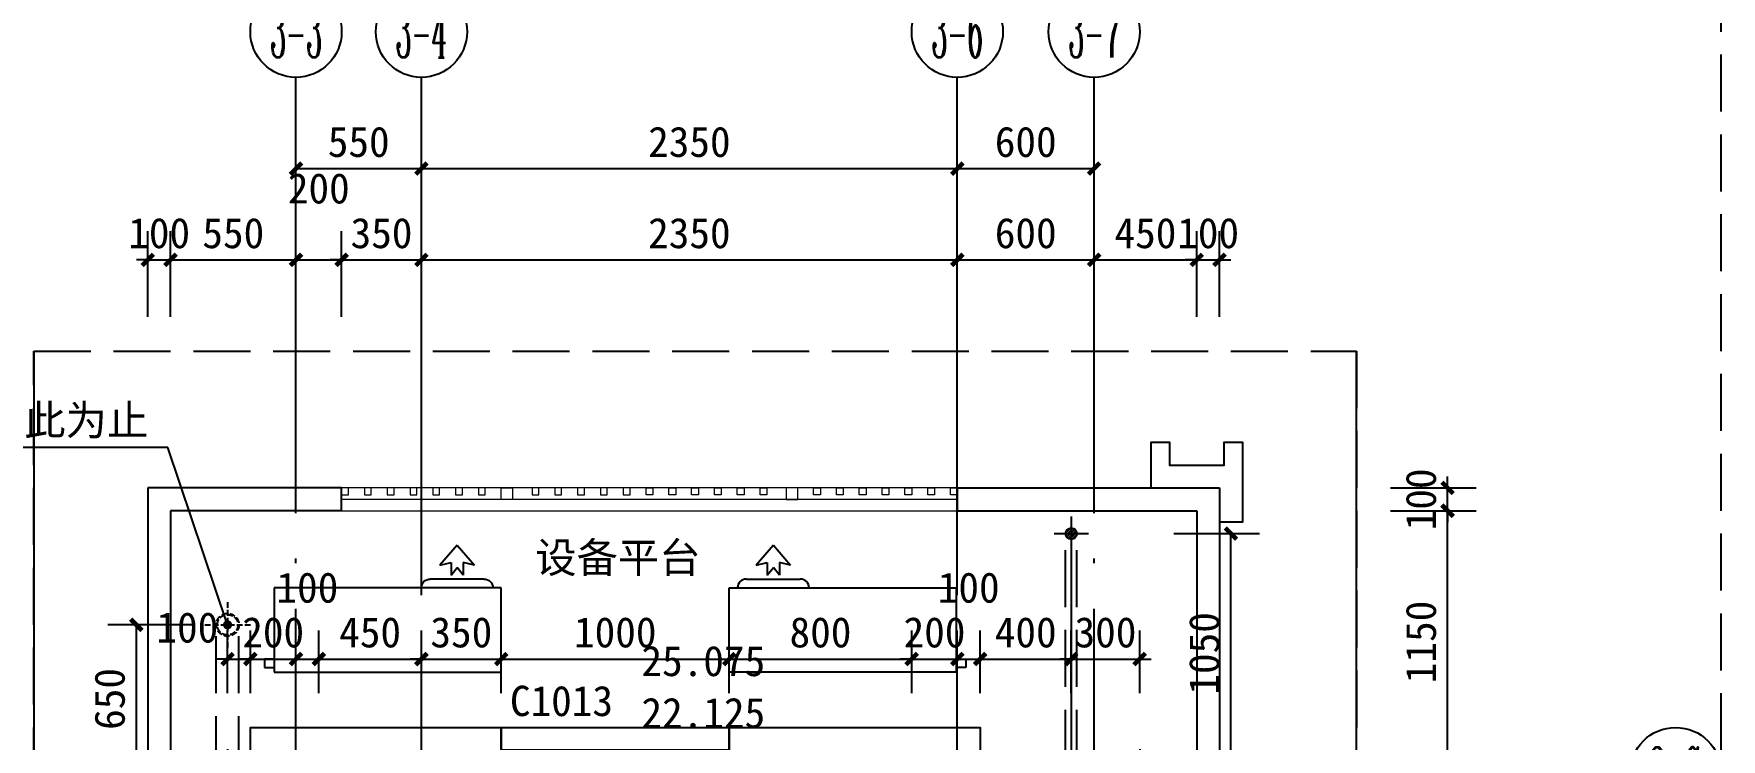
# Model space of a CAD drawing. Extents: x -10817 to 167545, y 26551 to 157048.
# Drawn here: x 78925 to 86325, y 54675 to 57767 of the extents above; entities that cross this region are included whole.
import ezdxf
from ezdxf.enums import TextEntityAlignment as Align
from ezdxf.xclip import XClip

# ---------------------------------------------------------------- set-up
doc = ezdxf.new("R2010")
doc.units = 0
doc.header["$LTSCALE"] = 1000
doc.header["$MEASUREMENT"] = 0
doc.header["$XCLIPFRAME"] = 0
for name, pattern in [('__DASH', [0.35, 0.25, -0.1]), ('DASH', [0.35, 0.25, -0.1]), ('DOTE', [2.42, 2, -0.2, 0.02, -0.2])]:
    doc.linetypes.add(name, pattern=pattern)
doc.layers.get('Defpoints').update_dxf_attribs({"color": 30, "linetype": 'DASH'})
doc.layers.add('125-核心筒-标准层$0$A-00-15-4#-PM-TF$0$00-装饰-剖', color=241, linetype='Continuous', lineweight=5)
doc.layers.add('125-核心筒-标准层$0$A-00-15-4#-PM-TF$0$00-装饰-看', color=46, linetype='Continuous', lineweight=5)
for name, color, linetype in [('125-核心筒-标准层$0$A-DOOR', 51, 'Continuous'), ('125-核心筒-标准层$0$A-WALL-BLOK', 131, 'Continuous'), ('125-核心筒-标准层$0$A-WALL-INSL', 241, 'Continuous'), ('125-核心筒-标准层$0$造甲村-建筑200户型底图$0$A-FURN', 8, 'Continuous'), ('3#-夹层$0$A-ANNO-TEXT', 7, 'Continuous'), ('3#楼J层线脚$0$A-00-HX-113-wall-01Y$0$HRAL', 31, 'Continuous'), ('A-ANNO-AXIS-CIRC', 3, 'Continuous'), ('A-ANNO-AXIS-TEXT', 7, 'Continuous'), ('A-ANNO-DIMS', 3, 'Continuous'), ('A-ANNO-DOTE', 10, 'DOTE'), ('A-ANNO-NOTE', 3, 'Continuous'), ('A-ANNO-SYMB', 3, 'Continuous'), ('A-ANNO-TEXT', 7, 'Continuous'), ('A-DRAN-SYMB', 243, 'Continuous'), ('A-WALL-INSL', 241, 'Continuous'), ('AXIS_TEXT', 7, 'Continuous')]:
    doc.layers.add(name, color=color, linetype=linetype)
doc.styles.add('3#-夹层$0$_TCH_DIM', font='')
doc.styles.add('_TCH_AXIS', font='COMPLEX', dxfattribs={"bigfont": 'GBCBIG'})
doc.styles.add('_TCH_DIM', font='')
doc.styles.add('_TCH_DIM_T3', font='')
doc.styles.add('COMPLEX', font='COMPLEX')
doc.styles.get("Standard").update_dxf_attribs({"font": ''})
doc.styles.get('3#-夹层$0$_TCH_DIM').set_extended_font_data('SimSun')
doc.styles.get('_TCH_DIM').set_extended_font_data('SimSun')
doc.styles.get('_TCH_DIM_T3').set_extended_font_data('SimSun')
doc.styles.get('Standard').set_extended_font_data('SimSun')
doc.dimstyles.new('_TCH_ARCH&&50', dxfattribs={"dimtxt": 132.911392, "dimasz": 50, "dimexe": 125, "dimexo": 150, "dimgap": 50, "dimtad": 1, "dimdec": 0, "dimzin": 0, "dimdsep": 46, "dimtxsty": '_TCH_DIM_T3', "dimblk": 'ARCHTICK', "dimcen": 0.09, "dimclrt": 7, "dimazin": 2, "dimtfac": 1, "dimtdec": 0, "dimtix": 1, "dimtmove": 2, "dimatfit": 3, "dimfxl": 50, "dimtolj": 1, "dimtzin": 0, "dimarcsym": 0})

# ---------------------------------------------------------------- blocks, each defined once
blk = doc.blocks.new('125-核心筒-标准层$0$DDDA$C0A4D4CDB')
at = {"color": 0}
for p, q in [((193.3, 556.5), (117.4, 469)), ((193.3, 556.5), (269.2, 469)), ((117.4, 469), (166.5, 480.6)), ((166.5, 480.6), (166.5, 426.2)), ((166.5, 426.2), (193.3, 459.5)), ((220.1, 426.2), (193.3, 459.5)), ((220.1, 480.6), (220.1, 426.2)), ((269.2, 469), (220.1, 480.6)), ((75.1, 408.7), (311.5, 408.7)), ((0, 0), (0, 370)), ((0, 370), (995, 370)), ((995, 370), (995, 0)), ((995, 0), (0, 0)), ((995, 57.2), (1037.4, 57.2)), ((1037.4, 20.2), (995, 20.2)), ((1037.4, 57.2), (1037.4, 20.2))]:
    blk.add_line(p, q, dxfattribs=at)
for centre, start_param, end_param in [((75.1, 370), 0.785398, 2.356194), ((311.5, 370), 5.497787, 7.068583)]:
    blk.add_ellipse(centre, major_axis=(27.3, 27.3), ratio=1, start_param=start_param, end_param=end_param, dxfattribs=at)
blk = doc.blocks.new('125-核心筒-标准层$0$$TCHSYS$WIN2D')
for p, q in [((-0.5, 0.5), (0.5, 0.5)), ((-0.5, 0.5), (-0.5, -0.5)), ((0.5, 0.5), (0.5, -0.5)), ((0.5, 0.1667), (-0.5, 0.1667)), ((0.5, -0.1667), (-0.5, -0.1667)), ((-0.5, -0.5), (0.5, -0.5))]:
    blk.add_line(p, q)
blk = doc.blocks.new('125-核心筒-标准层')
at = {"layer": '125-核心筒-标准层$0$A-00-15-4#-PM-TF$0$00-装饰-剖'}
for points in [[(-1520, 8820), (-1520, 8850), (-1550, 8850), (-1550, 8820)], [(-1420, 8820), (-1420, 8850), (-1450, 8850), (-1450, 8820)], [(-1320, 8820), (-1320, 8850), (-1350, 8850), (-1350, 8820)], [(-1220, 8820), (-1220, 8850), (-1250, 8850), (-1250, 8820)], [(-1120, 8820), (-1120, 8850), (-1150, 8850), (-1150, 8820)], [(-1020, 8820), (-1020, 8850), (-1050, 8850), (-1050, 8820)], [(-920, 8820), (-920, 8850), (-950, 8850), (-950, 8820)], [(-850, 8850), (-800, 8850), (-800, 8800), (-850, 8800)], [(-685, 8820), (-685, 8850), (-715, 8850), (-715, 8820)], [(-585, 8820), (-585, 8850), (-615, 8850), (-615, 8820)], [(-485, 8820), (-485, 8850), (-515, 8850), (-515, 8820)], [(-385, 8820), (-385, 8850), (-415, 8850), (-415, 8820)], [(-285, 8820), (-285, 8850), (-315, 8850), (-315, 8820)], [(-215, 8820), (-215, 8850), (-185, 8850), (-185, 8820)], [(-115, 8820), (-115, 8850), (-85, 8850), (-85, 8820)], [(-15, 8820), (-15, 8850), (15, 8850), (15, 8820)], [(85, 8820), (85, 8850), (115, 8850), (115, 8820)], [(185, 8820), (185, 8850), (215, 8850), (215, 8820)], [(285, 8820), (285, 8850), (315, 8850), (315, 8820)], [(450, 8850), (400, 8850), (400, 8800), (450, 8800)], [(520, 8820), (520, 8850), (550, 8850), (550, 8820)], [(620, 8820), (620, 8850), (650, 8850), (650, 8820)], [(720, 8820), (720, 8850), (750, 8850), (750, 8820)], [(820, 8820), (820, 8850), (850, 8850), (850, 8820)], [(920, 8820), (920, 8850), (950, 8850), (950, 8820)], [(1020, 8820), (1020, 8850), (1050, 8850), (1050, 8820)], [(1120, 8820), (1120, 8850), (1150, 8850), (1150, 8820)]]:
    blk.add_lwpolyline(points, close=True, dxfattribs=at)
at = {"layer": '125-核心筒-标准层$0$A-00-15-4#-PM-TF$0$00-装饰-看', "color": 251}
for points in [[(1149.9, 8850), (-1550.1, 8850)], [(-2300, 7300), (-2300, 8750), (2200, 8749.3), (2200, 7300)], [(1149.9, 8800), (-1550.1, 8800)]]:
    blk.add_lwpolyline(points, dxfattribs=at)
at = {"layer": '125-核心筒-标准层$0$A-WALL-BLOK'}
for p, q in [((-1550, 8850), (-2400, 8850)), ((-2400, 8850), (-2400, 7600)), ((-1550, 8750), (-1550, 8850)), ((1149.9, 8850), (2300, 8850)), ((1149.9, 8850), (1149.9, 8750)), ((2300, 8850), (2299.8, 7600)), ((-1550, 8750), (-2300, 8750)), ((-2300, 8750), (-2300, 7600)), ((1149.9, 8750), (2200, 8750)), ((2200, 8750), (2199.8, 7600))]:
    blk.add_line(p, q, dxfattribs=at)
at = {"layer": '125-核心筒-标准层$0$A-WALL-INSL'}
for p, q in [((-850, 7800), (-850, 7700)), ((150, 7800), (150, 7700))]:
    blk.add_line(p, q, dxfattribs=at)
for points in [[(-2400, 7300), (-1950, 7300), (-1950, 7800), (-850, 7800), (-850, 7700)], [(150, 7700), (150, 7800), (1250, 7800), (1250, 7300), (1850, 7300)]]:
    blk.add_lwpolyline(points, dxfattribs=at)
at = {"layer": '125-核心筒-标准层$0$A-DOOR', "xscale": 1000, "yscale": -300, "zscale": 300}
blk.add_blockref('125-核心筒-标准层$0$$TCHSYS$WIN2D', (-350, 7650), dxfattribs=at)
at = {"layer": '125-核心筒-标准层$0$造甲村-建筑200户型底图$0$A-FURN', "ltscale": 0.1, "extrusion": (0, 0, -1), "zscale": -1}
blk.add_blockref('125-核心筒-标准层$0$DDDA$C0A4D4CDB', (850, 8042), dxfattribs=at)
at = {"layer": '125-核心筒-标准层$0$造甲村-建筑200户型底图$0$A-FURN', "ltscale": 0.1, "extrusion": (0, 0, -1), "xscale": -1, "zscale": -1}
blk.add_blockref('125-核心筒-标准层$0$DDDA$C0A4D4CDB', (-150, 8042), dxfattribs=at)
blk = doc.blocks.new('3#楼J层线脚')
at = {"layer": '3#楼J层线脚$0$A-00-HX-113-wall-01Y$0$HRAL'}
blk.add_lwpolyline([(2000, 8849.2), (2000, 9050), (2080, 9050), (2080, 8950), (2320, 8950), (2320, 9050), (2400, 9050), (2400, 8700), (2300, 8700)], dxfattribs=at)
blk = doc.blocks.new('VGTRBGF')
at = {"layer": 'A-DRAN-SYMB', "linetype": 'DASH', "ltscale": 0.1}
for p, q in [((0, 100), (0, -100)), ((-100, 0), (100, 0))]:
    blk.add_line(p, q, dxfattribs=at)
for radius in [50, 45]:
    blk.add_circle((0, 0), radius, dxfattribs=at)
blk = doc.blocks.new('HYTHBGYT')
at = {"layer": 'A-WALL-INSL', "color": 2, "linetype": '__DASH'}
for points in [[(-50, 0), (-50, 650)], [(50, 0), (50, 650)]]:
    blk.add_lwpolyline(points, dxfattribs=at)
blk.add_blockref('VGTRBGF', (0, 650))
blk = doc.blocks.new('雨水管')
at = {"layer": 'A-DRAN-SYMB'}
for p, q in [((100, 105), (100, -105)), ((-5, 0), (205, 0))]:
    blk.add_line(p, q, dxfattribs=at)
for radius in [50, 45]:
    blk.add_circle((100, 0), radius, dxfattribs=at)
blk = doc.blocks.new('A$C105E6BD3')
at = {"layer": 'A-DRAN-SYMB'}
h = blk.add_hatch(dxfattribs=at)
h.set_pattern_fill('ANSI31', color=5, scale=5, angle=360, style=0)
h.set_pattern_definition([(45, (3432.766, -27402.858), (-5.61266, 5.61266), [])])
edge = h.paths.add_edge_path()
edge.add_arc((0, 1050), 25, 0, 360)
at = {"layer": 'A-DRAN-SYMB', "color": 5}
for p, q in [((0, 1125), (0, 37.5)), ((-75, 1050), (75, 1050)), ((0, 75), (0, -75)), ((-75, 0), (75, 0))]:
    blk.add_line(p, q, dxfattribs=at)
at = {"layer": 'A-DRAN-SYMB', "color": 5, "linetype": 'DASH'}
for p, q in [((-25, 28), (-25, 1050)), ((25, 28), (25, 1050))]:
    blk.add_line(p, q, dxfattribs=at)
at = {"layer": 'A-DRAN-SYMB', "color": 5}
for centre, radius in [((0, 1050), 25), ((0, 0), 37.5)]:
    blk.add_circle(centre, radius, dxfattribs=at)
blk = doc.blocks.new('A$C03167BA1')
for name, p in [('A$C105E6BD3', (1649.8, 7599.9)), ('HYTHBGYT', (-2050, 7600)), ('雨水管', (-2150, 7600)), ('雨水管', (1849.8, 7599.9))]:
    blk.add_blockref(name, p)
blk = doc.blocks.new('_ArchTick')
at = {"color": 0, "linetype": 'ByBlock', "const_width": 0.4}
blk.add_lwpolyline([(-0.5, -0.5), (0.5, 0.5)], dxfattribs=at)
blk = doc.blocks.new('*D508')
at = {"layer": 'A-ANNO-DIMS', "color": 0, "lineweight": -2, "transparency": 16777216}
for p, q in [((79625, 55176.3), (79250, 55176.3)), ((79375, 54526.3), (79375, 55176.3)), ((79625, 54526.3), (79250, 54526.3))]:
    blk.add_line(p, q, dxfattribs=at)
at = {"layer": 'Defpoints', "color": 0, "transparency": 16777216}
for p in [(79375, 55176.3), (79775, 55176.3), (79775, 54526.3)]:
    blk.add_point(p, dxfattribs=at)
at = {"layer": 'A-ANNO-DIMS', "color": 0, "lineweight": -2, "transparency": 16777216, "xscale": 50, "yscale": 50, "zscale": 50}
for p, rotation in [((79375, 55176.3), 90), ((79375, 54526.3), 270)]:
    blk.add_blockref('_ArchTick', p, dxfattribs=dict(at, rotation=rotation))
at = {"layer": 'A-ANNO-DIMS', "color": 7, "transparency": 16777216, "insert": (79258.6, 54851.3), "char_height": 132.91, "attachment_point": 5, "rotation": 90, "style": '_TCH_DIM_T3'}
blk.add_mtext('\\A1;650', dxfattribs=at)
blk = doc.blocks.new('*D511')
at = {"layer": 'A-ANNO-DIMS', "color": 0, "lineweight": -2, "transparency": 16777216}
for p, q in [((83924.8, 55576.1), (84299.8, 55576.1)), ((84174.8, 54526.1), (84174.8, 55576.1)), ((83924.8, 54526.1), (84299.8, 54526.1))]:
    blk.add_line(p, q, dxfattribs=at)
at = {"layer": 'Defpoints', "color": 0, "transparency": 16777216}
for p in [(83774.8, 55576.1), (84174.8, 55576.1), (83774.8, 54526.1)]:
    blk.add_point(p, dxfattribs=at)
at = {"layer": 'A-ANNO-DIMS', "color": 0, "lineweight": -2, "transparency": 16777216, "xscale": 50, "yscale": 50, "zscale": 50}
for p, rotation in [((84174.8, 55576.1), 90), ((84174.8, 54526.1), 270)]:
    blk.add_blockref('_ArchTick', p, dxfattribs=dict(at, rotation=rotation))
at = {"layer": 'A-ANNO-DIMS', "color": 7, "transparency": 16777216, "insert": (84058.4, 55051.1), "char_height": 132.91, "attachment_point": 5, "rotation": 90, "style": '_TCH_DIM_T3'}
blk.add_mtext('\\A1;1050', dxfattribs=at)
blk = doc.blocks.new('*D896')
at = {"layer": 'A-ANNO-DIMS', "color": 0, "lineweight": -2, "transparency": 16777216}
for p, q in [((79425, 56526.2), (79425, 56901.2)), ((79525, 56526.2), (79525, 56901.2)), ((79425, 56776.2), (79375, 56776.2)), ((79425, 56776.2), (79525, 56776.2)), ((79525, 56776.2), (79575, 56776.2))]:
    blk.add_line(p, q, dxfattribs=at)
at = {"layer": 'Defpoints', "color": 0, "transparency": 16777216}
for p in [(79525, 56776.2), (79425, 56376.2), (79525, 56376.2)]:
    blk.add_point(p, dxfattribs=at)
at = {"layer": 'A-ANNO-DIMS', "color": 0, "lineweight": -2, "transparency": 16777216, "xscale": 50, "yscale": 50, "zscale": 50}
blk.add_blockref('_ArchTick', (79425, 56776.2), dxfattribs=at)
at = {"layer": 'A-ANNO-DIMS', "color": 0, "lineweight": -2, "transparency": 16777216, "xscale": 50, "yscale": 50, "zscale": 50, "rotation": 180}
blk.add_blockref('_ArchTick', (79525, 56776.2), dxfattribs=at)
at = {"layer": 'A-ANNO-DIMS', "color": 7, "transparency": 16777216, "insert": (79475, 56892.7), "char_height": 132.91, "attachment_point": 5, "style": '_TCH_DIM_T3'}
blk.add_mtext('\\A1;100', dxfattribs=at)
blk = doc.blocks.new('*D897')
at = {"layer": 'A-ANNO-DIMS', "color": 0, "lineweight": -2, "transparency": 16777216}
for p, q in [((79525, 56526.2), (79525, 56901.2)), ((80075, 56526.2), (80075, 56901.2)), ((79525, 56776.2), (80075, 56776.2))]:
    blk.add_line(p, q, dxfattribs=at)
at = {"layer": 'Defpoints', "color": 0, "transparency": 16777216}
for p in [(80075, 56776.2), (79525, 56376.2), (80075, 56376.2)]:
    blk.add_point(p, dxfattribs=at)
at = {"layer": 'A-ANNO-DIMS', "color": 0, "lineweight": -2, "transparency": 16777216, "xscale": 50, "yscale": 50, "zscale": 50, "rotation": 180}
blk.add_blockref('_ArchTick', (79525, 56776.2), dxfattribs=at)
at = {"layer": 'A-ANNO-DIMS', "color": 0, "lineweight": -2, "transparency": 16777216, "xscale": 50, "yscale": 50, "zscale": 50}
blk.add_blockref('_ArchTick', (80075, 56776.2), dxfattribs=at)
at = {"layer": 'A-ANNO-DIMS', "color": 7, "transparency": 16777216, "insert": (79800, 56892.7), "char_height": 132.91, "attachment_point": 5, "style": '_TCH_DIM_T3'}
blk.add_mtext('\\A1;550', dxfattribs=at)
blk = doc.blocks.new('*D898')
at = {"layer": 'A-ANNO-DIMS', "color": 0, "lineweight": -2, "transparency": 16777216}
for p, q in [((80075, 56526.2), (80075, 56901.2)), ((80275, 56526.2), (80275, 56901.2)), ((80075, 56776.2), (80275, 56776.2))]:
    blk.add_line(p, q, dxfattribs=at)
at = {"layer": 'Defpoints', "color": 0, "transparency": 16777216}
for p in [(80275, 56776.2), (80075, 56376.2), (80275, 56376.2)]:
    blk.add_point(p, dxfattribs=at)
at = {"layer": 'A-ANNO-DIMS', "color": 0, "lineweight": -2, "transparency": 16777216, "xscale": 50, "yscale": 50, "zscale": 50, "rotation": 180}
blk.add_blockref('_ArchTick', (80075, 56776.2), dxfattribs=at)
at = {"layer": 'A-ANNO-DIMS', "color": 0, "lineweight": -2, "transparency": 16777216, "xscale": 50, "yscale": 50, "zscale": 50}
blk.add_blockref('_ArchTick', (80275, 56776.2), dxfattribs=at)
at = {"layer": 'A-ANNO-DIMS', "color": 7, "transparency": 16777216, "insert": (80175, 57088.7), "char_height": 132.91, "attachment_point": 5, "style": '_TCH_DIM_T3'}
blk.add_mtext('\\A1;200', dxfattribs=at)
blk = doc.blocks.new('*D899')
at = {"layer": 'A-ANNO-DIMS', "color": 0, "lineweight": -2, "transparency": 16777216}
for p, q in [((80275, 56526.2), (80275, 56901.2)), ((80625, 56526.2), (80625, 56901.2)), ((80275, 56776.2), (80225, 56776.2)), ((80275, 56776.2), (80625, 56776.2)), ((80625, 56776.2), (80675, 56776.2))]:
    blk.add_line(p, q, dxfattribs=at)
at = {"layer": 'Defpoints', "color": 0, "transparency": 16777216}
for p in [(80625, 56776.2), (80275, 56376.2), (80625, 56376.2)]:
    blk.add_point(p, dxfattribs=at)
at = {"layer": 'A-ANNO-DIMS', "color": 0, "lineweight": -2, "transparency": 16777216, "xscale": 50, "yscale": 50, "zscale": 50}
blk.add_blockref('_ArchTick', (80275, 56776.2), dxfattribs=at)
at = {"layer": 'A-ANNO-DIMS', "color": 0, "lineweight": -2, "transparency": 16777216, "xscale": 50, "yscale": 50, "zscale": 50, "rotation": 180}
blk.add_blockref('_ArchTick', (80625, 56776.2), dxfattribs=at)
at = {"layer": 'A-ANNO-DIMS', "color": 7, "transparency": 16777216, "insert": (80450, 56892.7), "char_height": 132.91, "attachment_point": 5, "style": '_TCH_DIM_T3'}
blk.add_mtext('\\A1;350', dxfattribs=at)
blk = doc.blocks.new('*D900')
at = {"layer": 'A-ANNO-DIMS', "color": 0, "lineweight": -2, "transparency": 16777216}
for p, q in [((80625, 56526.2), (80625, 56901.2)), ((82975, 56526.2), (82975, 56901.2)), ((80625, 56776.2), (82975, 56776.2))]:
    blk.add_line(p, q, dxfattribs=at)
at = {"layer": 'Defpoints', "color": 0, "transparency": 16777216}
for p in [(82975, 56776.2), (80625, 56376.2), (82975, 56376.2)]:
    blk.add_point(p, dxfattribs=at)
at = {"layer": 'A-ANNO-DIMS', "color": 0, "lineweight": -2, "transparency": 16777216, "xscale": 50, "yscale": 50, "zscale": 50, "rotation": 180}
blk.add_blockref('_ArchTick', (80625, 56776.2), dxfattribs=at)
at = {"layer": 'A-ANNO-DIMS', "color": 0, "lineweight": -2, "transparency": 16777216, "xscale": 50, "yscale": 50, "zscale": 50}
blk.add_blockref('_ArchTick', (82975, 56776.2), dxfattribs=at)
at = {"layer": 'A-ANNO-DIMS', "color": 7, "transparency": 16777216, "insert": (81800, 56892.7), "char_height": 132.91, "attachment_point": 5, "style": '_TCH_DIM_T3'}
blk.add_mtext('\\A1;2350', dxfattribs=at)
blk = doc.blocks.new('*D901')
at = {"layer": 'A-ANNO-DIMS', "color": 0, "lineweight": -2, "transparency": 16777216}
for p, q in [((82975, 56526.2), (82975, 56901.2)), ((83575, 56526.2), (83575, 56901.2)), ((82975, 56776.2), (83575, 56776.2))]:
    blk.add_line(p, q, dxfattribs=at)
at = {"layer": 'Defpoints', "color": 0, "transparency": 16777216}
for p in [(83575, 56776.2), (82975, 56376.2), (83575, 56376.2)]:
    blk.add_point(p, dxfattribs=at)
at = {"layer": 'A-ANNO-DIMS', "color": 0, "lineweight": -2, "transparency": 16777216, "xscale": 50, "yscale": 50, "zscale": 50, "rotation": 180}
blk.add_blockref('_ArchTick', (82975, 56776.2), dxfattribs=at)
at = {"layer": 'A-ANNO-DIMS', "color": 0, "lineweight": -2, "transparency": 16777216, "xscale": 50, "yscale": 50, "zscale": 50}
blk.add_blockref('_ArchTick', (83575, 56776.2), dxfattribs=at)
at = {"layer": 'A-ANNO-DIMS', "color": 7, "transparency": 16777216, "insert": (83275, 56892.7), "char_height": 132.91, "attachment_point": 5, "style": '_TCH_DIM_T3'}
blk.add_mtext('\\A1;600', dxfattribs=at)
blk = doc.blocks.new('*D902')
at = {"layer": 'A-ANNO-DIMS', "color": 0, "lineweight": -2, "transparency": 16777216}
for p, q in [((83575, 56526.2), (83575, 56901.2)), ((84025, 56526.2), (84025, 56901.2)), ((83575, 56776.2), (84025, 56776.2))]:
    blk.add_line(p, q, dxfattribs=at)
at = {"layer": 'Defpoints', "color": 0, "transparency": 16777216}
for p in [(84025, 56776.2), (83575, 56376.2), (84025, 56376.2)]:
    blk.add_point(p, dxfattribs=at)
at = {"layer": 'A-ANNO-DIMS', "color": 0, "lineweight": -2, "transparency": 16777216, "xscale": 50, "yscale": 50, "zscale": 50, "rotation": 180}
blk.add_blockref('_ArchTick', (83575, 56776.2), dxfattribs=at)
at = {"layer": 'A-ANNO-DIMS', "color": 0, "lineweight": -2, "transparency": 16777216, "xscale": 50, "yscale": 50, "zscale": 50}
blk.add_blockref('_ArchTick', (84025, 56776.2), dxfattribs=at)
at = {"layer": 'A-ANNO-DIMS', "color": 7, "transparency": 16777216, "insert": (83800, 56892.7), "char_height": 132.91, "attachment_point": 5, "style": '_TCH_DIM_T3'}
blk.add_mtext('\\A1;450', dxfattribs=at)
blk = doc.blocks.new('*D903')
at = {"layer": 'A-ANNO-DIMS', "color": 0, "lineweight": -2, "transparency": 16777216}
for p, q in [((84025, 56526.2), (84025, 56901.2)), ((84125, 56526.2), (84125, 56901.2)), ((84025, 56776.2), (83975, 56776.2)), ((84025, 56776.2), (84125, 56776.2)), ((84125, 56776.2), (84175, 56776.2))]:
    blk.add_line(p, q, dxfattribs=at)
at = {"layer": 'Defpoints', "color": 0, "transparency": 16777216}
for p in [(84125, 56776.2), (84025, 56376.2), (84125, 56376.2)]:
    blk.add_point(p, dxfattribs=at)
at = {"layer": 'A-ANNO-DIMS', "color": 0, "lineweight": -2, "transparency": 16777216, "xscale": 50, "yscale": 50, "zscale": 50}
blk.add_blockref('_ArchTick', (84025, 56776.2), dxfattribs=at)
at = {"layer": 'A-ANNO-DIMS', "color": 0, "lineweight": -2, "transparency": 16777216, "xscale": 50, "yscale": 50, "zscale": 50, "rotation": 180}
blk.add_blockref('_ArchTick', (84125, 56776.2), dxfattribs=at)
at = {"layer": 'A-ANNO-DIMS', "color": 7, "transparency": 16777216, "insert": (84075, 56892.7), "char_height": 132.91, "attachment_point": 5, "style": '_TCH_DIM_T3'}
blk.add_mtext('\\A1;100', dxfattribs=at)
blk = doc.blocks.new('*D904')
at = {"layer": 'A-ANNO-DIMS', "color": 0, "lineweight": -2, "transparency": 16777216}
for p, q in [((79775, 54876.3), (79775, 55151.3)), ((79875, 54876.3), (79875, 55151.3)), ((79775, 55026.3), (79725, 55026.3)), ((79775, 55026.3), (79875, 55026.3)), ((79875, 55026.3), (79925, 55026.3))]:
    blk.add_line(p, q, dxfattribs=at)
at = {"layer": 'Defpoints', "color": 0, "transparency": 16777216}
for p in [(79875, 55026.3), (79775, 54726.3), (79875, 54726.3)]:
    blk.add_point(p, dxfattribs=at)
at = {"layer": 'A-ANNO-DIMS', "color": 0, "lineweight": -2, "transparency": 16777216, "xscale": 50, "yscale": 50, "zscale": 50}
blk.add_blockref('_ArchTick', (79775, 55026.3), dxfattribs=at)
at = {"layer": 'A-ANNO-DIMS', "color": 0, "lineweight": -2, "transparency": 16777216, "xscale": 50, "yscale": 50, "zscale": 50, "rotation": 180}
blk.add_blockref('_ArchTick', (79875, 55026.3), dxfattribs=at)
at = {"layer": 'A-ANNO-DIMS', "color": 7, "transparency": 16777216, "insert": (79598.7, 55163.8), "char_height": 132.91, "attachment_point": 5, "style": '_TCH_DIM_T3'}
blk.add_mtext('\\A1;100', dxfattribs=at)
blk = doc.blocks.new('*D905')
at = {"layer": 'A-ANNO-DIMS', "color": 0, "lineweight": -2, "transparency": 16777216}
for p, q in [((79875, 54876.3), (79875, 55151.3)), ((80075, 54876.3), (80075, 55151.3)), ((79875, 55026.3), (79825, 55026.3)), ((79875, 55026.3), (80075, 55026.3)), ((80075, 55026.3), (80125, 55026.3))]:
    blk.add_line(p, q, dxfattribs=at)
at = {"layer": 'Defpoints', "color": 0, "transparency": 16777216}
for p in [(80075, 55026.3), (79875, 54726.3), (80075, 54726.3)]:
    blk.add_point(p, dxfattribs=at)
at = {"layer": 'A-ANNO-DIMS', "color": 0, "lineweight": -2, "transparency": 16777216, "xscale": 50, "yscale": 50, "zscale": 50}
blk.add_blockref('_ArchTick', (79875, 55026.3), dxfattribs=at)
at = {"layer": 'A-ANNO-DIMS', "color": 0, "lineweight": -2, "transparency": 16777216, "xscale": 50, "yscale": 50, "zscale": 50, "rotation": 180}
blk.add_blockref('_ArchTick', (80075, 55026.3), dxfattribs=at)
at = {"layer": 'A-ANNO-DIMS', "color": 7, "transparency": 16777216, "insert": (79975, 55142.7), "char_height": 132.91, "attachment_point": 5, "style": '_TCH_DIM_T3'}
blk.add_mtext('\\A1;200', dxfattribs=at)
blk = doc.blocks.new('*D906')
at = {"layer": 'A-ANNO-DIMS', "color": 0, "lineweight": -2, "transparency": 16777216}
for p, q in [((80075, 54876.3), (80075, 55151.3)), ((80175, 54876.3), (80175, 55151.3)), ((80075, 55026.3), (80175, 55026.3))]:
    blk.add_line(p, q, dxfattribs=at)
at = {"layer": 'Defpoints', "color": 0, "transparency": 16777216}
for p in [(80175, 55026.3), (80075, 54726.3), (80175, 54726.3)]:
    blk.add_point(p, dxfattribs=at)
at = {"layer": 'A-ANNO-DIMS', "color": 0, "lineweight": -2, "transparency": 16777216, "xscale": 50, "yscale": 50, "zscale": 50, "rotation": 180}
blk.add_blockref('_ArchTick', (80075, 55026.3), dxfattribs=at)
at = {"layer": 'A-ANNO-DIMS', "color": 0, "lineweight": -2, "transparency": 16777216, "xscale": 50, "yscale": 50, "zscale": 50}
blk.add_blockref('_ArchTick', (80175, 55026.3), dxfattribs=at)
at = {"layer": 'A-ANNO-DIMS', "color": 7, "transparency": 16777216, "insert": (80125, 55338.8), "char_height": 132.91, "attachment_point": 5, "style": '_TCH_DIM_T3'}
blk.add_mtext('\\A1;100', dxfattribs=at)
blk = doc.blocks.new('*D907')
at = {"layer": 'A-ANNO-DIMS', "color": 0, "lineweight": -2, "transparency": 16777216}
for p, q in [((80175, 54876.3), (80175, 55151.3)), ((80625, 54876.3), (80625, 55151.3)), ((80175, 55026.3), (80625, 55026.3))]:
    blk.add_line(p, q, dxfattribs=at)
at = {"layer": 'Defpoints', "color": 0, "transparency": 16777216}
for p in [(80625, 55026.3), (80175, 54726.3), (80625, 54726.3)]:
    blk.add_point(p, dxfattribs=at)
at = {"layer": 'A-ANNO-DIMS', "color": 0, "lineweight": -2, "transparency": 16777216, "xscale": 50, "yscale": 50, "zscale": 50, "rotation": 180}
blk.add_blockref('_ArchTick', (80175, 55026.3), dxfattribs=at)
at = {"layer": 'A-ANNO-DIMS', "color": 0, "lineweight": -2, "transparency": 16777216, "xscale": 50, "yscale": 50, "zscale": 50}
blk.add_blockref('_ArchTick', (80625, 55026.3), dxfattribs=at)
at = {"layer": 'A-ANNO-DIMS', "color": 7, "transparency": 16777216, "insert": (80400, 55142.7), "char_height": 132.91, "attachment_point": 5, "style": '_TCH_DIM_T3'}
blk.add_mtext('\\A1;450', dxfattribs=at)
blk = doc.blocks.new('*D908')
at = {"layer": 'A-ANNO-DIMS', "color": 0, "lineweight": -2, "transparency": 16777216}
for p, q in [((80625, 54876.3), (80625, 55151.3)), ((80975, 54876.3), (80975, 55151.3)), ((80625, 55026.3), (80575, 55026.3)), ((80625, 55026.3), (80975, 55026.3)), ((80975, 55026.3), (81025, 55026.3))]:
    blk.add_line(p, q, dxfattribs=at)
at = {"layer": 'Defpoints', "color": 0, "transparency": 16777216}
for p in [(80975, 55026.3), (80625, 54726.3), (80975, 54726.3)]:
    blk.add_point(p, dxfattribs=at)
at = {"layer": 'A-ANNO-DIMS', "color": 0, "lineweight": -2, "transparency": 16777216, "xscale": 50, "yscale": 50, "zscale": 50}
blk.add_blockref('_ArchTick', (80625, 55026.3), dxfattribs=at)
at = {"layer": 'A-ANNO-DIMS', "color": 0, "lineweight": -2, "transparency": 16777216, "xscale": 50, "yscale": 50, "zscale": 50, "rotation": 180}
blk.add_blockref('_ArchTick', (80975, 55026.3), dxfattribs=at)
at = {"layer": 'A-ANNO-DIMS', "color": 7, "transparency": 16777216, "insert": (80800, 55142.7), "char_height": 132.91, "attachment_point": 5, "style": '_TCH_DIM_T3'}
blk.add_mtext('\\A1;350', dxfattribs=at)
blk = doc.blocks.new('*D909')
at = {"layer": 'A-ANNO-DIMS', "color": 0, "lineweight": -2, "transparency": 16777216}
for p, q in [((80975, 54876.3), (80975, 55151.3)), ((81975, 54876.3), (81975, 55151.3)), ((80975, 55026.3), (81975, 55026.3))]:
    blk.add_line(p, q, dxfattribs=at)
at = {"layer": 'Defpoints', "color": 0, "transparency": 16777216}
for p in [(81975, 55026.3), (80975, 54726.3), (81975, 54726.3)]:
    blk.add_point(p, dxfattribs=at)
at = {"layer": 'A-ANNO-DIMS', "color": 0, "lineweight": -2, "transparency": 16777216, "xscale": 50, "yscale": 50, "zscale": 50, "rotation": 180}
blk.add_blockref('_ArchTick', (80975, 55026.3), dxfattribs=at)
at = {"layer": 'A-ANNO-DIMS', "color": 0, "lineweight": -2, "transparency": 16777216, "xscale": 50, "yscale": 50, "zscale": 50}
blk.add_blockref('_ArchTick', (81975, 55026.3), dxfattribs=at)
at = {"layer": 'A-ANNO-DIMS', "color": 7, "transparency": 16777216, "insert": (81475, 55142.7), "char_height": 132.91, "attachment_point": 5, "style": '_TCH_DIM_T3'}
blk.add_mtext('\\A1;1000', dxfattribs=at)
blk = doc.blocks.new('*D910')
at = {"layer": 'A-ANNO-DIMS', "color": 0, "lineweight": -2, "transparency": 16777216}
for p, q in [((81975, 54876.3), (81975, 55151.3)), ((82775, 54876.3), (82775, 55151.3)), ((81975, 55026.3), (82775, 55026.3))]:
    blk.add_line(p, q, dxfattribs=at)
at = {"layer": 'Defpoints', "color": 0, "transparency": 16777216}
for p in [(82775, 55026.3), (81975, 54726.3), (82775, 54726.3)]:
    blk.add_point(p, dxfattribs=at)
at = {"layer": 'A-ANNO-DIMS', "color": 0, "lineweight": -2, "transparency": 16777216, "xscale": 50, "yscale": 50, "zscale": 50, "rotation": 180}
blk.add_blockref('_ArchTick', (81975, 55026.3), dxfattribs=at)
at = {"layer": 'A-ANNO-DIMS', "color": 0, "lineweight": -2, "transparency": 16777216, "xscale": 50, "yscale": 50, "zscale": 50}
blk.add_blockref('_ArchTick', (82775, 55026.3), dxfattribs=at)
at = {"layer": 'A-ANNO-DIMS', "color": 7, "transparency": 16777216, "insert": (82375, 55142.7), "char_height": 132.91, "attachment_point": 5, "style": '_TCH_DIM_T3'}
blk.add_mtext('\\A1;800', dxfattribs=at)
blk = doc.blocks.new('*D911')
at = {"layer": 'A-ANNO-DIMS', "color": 0, "lineweight": -2, "transparency": 16777216}
for p, q in [((82775, 54876.3), (82775, 55151.3)), ((82975, 54876.3), (82975, 55151.3)), ((82775, 55026.3), (82725, 55026.3)), ((82775, 55026.3), (82975, 55026.3)), ((82975, 55026.3), (83025, 55026.3))]:
    blk.add_line(p, q, dxfattribs=at)
at = {"layer": 'Defpoints', "color": 0, "transparency": 16777216}
for p in [(82975, 55026.3), (82775, 54726.3), (82975, 54726.3)]:
    blk.add_point(p, dxfattribs=at)
at = {"layer": 'A-ANNO-DIMS', "color": 0, "lineweight": -2, "transparency": 16777216, "xscale": 50, "yscale": 50, "zscale": 50}
blk.add_blockref('_ArchTick', (82775, 55026.3), dxfattribs=at)
at = {"layer": 'A-ANNO-DIMS', "color": 0, "lineweight": -2, "transparency": 16777216, "xscale": 50, "yscale": 50, "zscale": 50, "rotation": 180}
blk.add_blockref('_ArchTick', (82975, 55026.3), dxfattribs=at)
at = {"layer": 'A-ANNO-DIMS', "color": 7, "transparency": 16777216, "insert": (82875, 55142.7), "char_height": 132.91, "attachment_point": 5, "style": '_TCH_DIM_T3'}
blk.add_mtext('\\A1;200', dxfattribs=at)
blk = doc.blocks.new('*D912')
at = {"layer": 'A-ANNO-DIMS', "color": 0, "lineweight": -2, "transparency": 16777216}
for p, q in [((82975, 54876.3), (82975, 55151.3)), ((83075, 54876.3), (83075, 55151.3)), ((82975, 55026.3), (83075, 55026.3))]:
    blk.add_line(p, q, dxfattribs=at)
at = {"layer": 'Defpoints', "color": 0, "transparency": 16777216}
for p in [(83075, 55026.3), (82975, 54726.3), (83075, 54726.3)]:
    blk.add_point(p, dxfattribs=at)
at = {"layer": 'A-ANNO-DIMS', "color": 0, "lineweight": -2, "transparency": 16777216, "xscale": 50, "yscale": 50, "zscale": 50, "rotation": 180}
blk.add_blockref('_ArchTick', (82975, 55026.3), dxfattribs=at)
at = {"layer": 'A-ANNO-DIMS', "color": 0, "lineweight": -2, "transparency": 16777216, "xscale": 50, "yscale": 50, "zscale": 50}
blk.add_blockref('_ArchTick', (83075, 55026.3), dxfattribs=at)
at = {"layer": 'A-ANNO-DIMS', "color": 7, "transparency": 16777216, "insert": (83025, 55338.8), "char_height": 132.91, "attachment_point": 5, "style": '_TCH_DIM_T3'}
blk.add_mtext('\\A1;100', dxfattribs=at)
blk = doc.blocks.new('*D913')
at = {"layer": 'A-ANNO-DIMS', "color": 0, "lineweight": -2, "transparency": 16777216}
for p, q in [((83075, 54876.3), (83075, 55151.3)), ((83474.8, 54876.3), (83474.8, 55151.3)), ((83075, 55026.3), (83474.8, 55026.3))]:
    blk.add_line(p, q, dxfattribs=at)
at = {"layer": 'Defpoints', "color": 0, "transparency": 16777216}
for p in [(83474.8, 55026.3), (83075, 54726.3), (83474.8, 54726.3)]:
    blk.add_point(p, dxfattribs=at)
at = {"layer": 'A-ANNO-DIMS', "color": 0, "lineweight": -2, "transparency": 16777216, "xscale": 50, "yscale": 50, "zscale": 50, "rotation": 180}
blk.add_blockref('_ArchTick', (83075, 55026.3), dxfattribs=at)
at = {"layer": 'A-ANNO-DIMS', "color": 0, "lineweight": -2, "transparency": 16777216, "xscale": 50, "yscale": 50, "zscale": 50}
blk.add_blockref('_ArchTick', (83474.8, 55026.3), dxfattribs=at)
at = {"layer": 'A-ANNO-DIMS', "color": 7, "transparency": 16777216, "insert": (83274.9, 55142.7), "char_height": 132.91, "attachment_point": 5, "style": '_TCH_DIM_T3'}
blk.add_mtext('\\A1;400', dxfattribs=at)
blk = doc.blocks.new('*D914')
at = {"layer": 'A-ANNO-DIMS', "color": 0, "lineweight": -2, "transparency": 16777216}
for p, q in [((83474.8, 54876.3), (83474.8, 55151.3)), ((83774.8, 54876.3), (83774.8, 55151.3)), ((83474.8, 55026.3), (83424.8, 55026.3)), ((83474.8, 55026.3), (83774.8, 55026.3)), ((83774.8, 55026.3), (83824.8, 55026.3))]:
    blk.add_line(p, q, dxfattribs=at)
at = {"layer": 'Defpoints', "color": 0, "transparency": 16777216}
for p in [(83774.8, 55026.3), (83474.8, 54726.3), (83774.8, 54726.3)]:
    blk.add_point(p, dxfattribs=at)
at = {"layer": 'A-ANNO-DIMS', "color": 0, "lineweight": -2, "transparency": 16777216, "xscale": 50, "yscale": 50, "zscale": 50}
blk.add_blockref('_ArchTick', (83474.8, 55026.3), dxfattribs=at)
at = {"layer": 'A-ANNO-DIMS', "color": 0, "lineweight": -2, "transparency": 16777216, "xscale": 50, "yscale": 50, "zscale": 50, "rotation": 180}
blk.add_blockref('_ArchTick', (83774.8, 55026.3), dxfattribs=at)
at = {"layer": 'A-ANNO-DIMS', "color": 7, "transparency": 16777216, "insert": (83624.8, 55142.7), "char_height": 132.91, "attachment_point": 5, "style": '_TCH_DIM_T3'}
blk.add_mtext('\\A1;300', dxfattribs=at)
blk = doc.blocks.new('*D945')
at = {"layer": 'A-ANNO-DIMS', "color": 0, "lineweight": -2, "transparency": 16777216}
for p, q in [((84875, 55676.2), (85250, 55676.2)), ((85125, 54526.3), (85125, 55676.2)), ((84875, 54526.3), (85250, 54526.3))]:
    blk.add_line(p, q, dxfattribs=at)
at = {"layer": 'Defpoints', "color": 0, "transparency": 16777216}
for p in [(84725, 55676.2), (85125, 55676.2), (84725, 54526.3)]:
    blk.add_point(p, dxfattribs=at)
at = {"layer": 'A-ANNO-DIMS', "color": 0, "lineweight": -2, "transparency": 16777216, "xscale": 50, "yscale": 50, "zscale": 50}
for p, rotation in [((85125, 55676.2), 90), ((85125, 54526.3), 270)]:
    blk.add_blockref('_ArchTick', p, dxfattribs=dict(at, rotation=rotation))
at = {"layer": 'A-ANNO-DIMS', "color": 7, "transparency": 16777216, "insert": (85008.6, 55101.2), "char_height": 132.91, "attachment_point": 5, "rotation": 90, "style": '_TCH_DIM_T3'}
blk.add_mtext('\\A1;1150', dxfattribs=at)
blk = doc.blocks.new('*D946')
at = {"layer": 'A-ANNO-DIMS', "color": 0, "lineweight": -2, "transparency": 16777216}
for p, q in [((85125, 55776.2), (85125, 55826.2)), ((84875, 55776.2), (85250, 55776.2)), ((85125, 55676.2), (85125, 55776.2)), ((84875, 55676.2), (85250, 55676.2)), ((85125, 55676.2), (85125, 55626.2))]:
    blk.add_line(p, q, dxfattribs=at)
at = {"layer": 'Defpoints', "color": 0, "transparency": 16777216}
for p in [(84725, 55776.2), (85125, 55776.2), (84725, 55676.2)]:
    blk.add_point(p, dxfattribs=at)
at = {"layer": 'A-ANNO-DIMS', "color": 0, "lineweight": -2, "transparency": 16777216, "xscale": 50, "yscale": 50, "zscale": 50}
for p, rotation in [((85125, 55776.2), 270), ((85125, 55676.2), 90)]:
    blk.add_blockref('_ArchTick', p, dxfattribs=dict(at, rotation=rotation))
at = {"layer": 'A-ANNO-DIMS', "color": 7, "transparency": 16777216, "insert": (85008.6, 55726.2), "char_height": 132.91, "attachment_point": 5, "rotation": 90, "style": '_TCH_DIM_T3'}
blk.add_mtext('\\A1;100', dxfattribs=at)
blk = doc.blocks.new('*D952')
at = {"layer": 'A-ANNO-DIMS', "color": 0, "lineweight": -2, "transparency": 16777216}
for p, q in [((80075, 56926.2), (80075, 57301.2)), ((80625, 56926.2), (80625, 57301.2)), ((80075, 57176.2), (80625, 57176.2))]:
    blk.add_line(p, q, dxfattribs=at)
at = {"layer": 'Defpoints', "color": 0, "transparency": 16777216}
for p in [(80625, 57176.2), (80075, 56776.2), (80625, 56776.2)]:
    blk.add_point(p, dxfattribs=at)
at = {"layer": 'A-ANNO-DIMS', "color": 0, "lineweight": -2, "transparency": 16777216, "xscale": 50, "yscale": 50, "zscale": 50, "rotation": 180}
blk.add_blockref('_ArchTick', (80075, 57176.2), dxfattribs=at)
at = {"layer": 'A-ANNO-DIMS', "color": 0, "lineweight": -2, "transparency": 16777216, "xscale": 50, "yscale": 50, "zscale": 50}
blk.add_blockref('_ArchTick', (80625, 57176.2), dxfattribs=at)
at = {"layer": 'A-ANNO-DIMS', "color": 7, "transparency": 16777216, "insert": (80350, 57292.7), "char_height": 132.91, "attachment_point": 5, "style": '_TCH_DIM_T3'}
blk.add_mtext('\\A1;550', dxfattribs=at)
blk = doc.blocks.new('*D953')
at = {"layer": 'A-ANNO-DIMS', "color": 0, "lineweight": -2, "transparency": 16777216}
for p, q in [((80625, 56926.2), (80625, 57301.2)), ((82975, 56926.2), (82975, 57301.2)), ((80625, 57176.2), (82975, 57176.2))]:
    blk.add_line(p, q, dxfattribs=at)
at = {"layer": 'Defpoints', "color": 0, "transparency": 16777216}
for p in [(82975, 57176.2), (80625, 56776.2), (82975, 56776.2)]:
    blk.add_point(p, dxfattribs=at)
at = {"layer": 'A-ANNO-DIMS', "color": 0, "lineweight": -2, "transparency": 16777216, "xscale": 50, "yscale": 50, "zscale": 50, "rotation": 180}
blk.add_blockref('_ArchTick', (80625, 57176.2), dxfattribs=at)
at = {"layer": 'A-ANNO-DIMS', "color": 0, "lineweight": -2, "transparency": 16777216, "xscale": 50, "yscale": 50, "zscale": 50}
blk.add_blockref('_ArchTick', (82975, 57176.2), dxfattribs=at)
at = {"layer": 'A-ANNO-DIMS', "color": 7, "transparency": 16777216, "insert": (81800, 57292.7), "char_height": 132.91, "attachment_point": 5, "style": '_TCH_DIM_T3'}
blk.add_mtext('\\A1;2350', dxfattribs=at)
blk = doc.blocks.new('*D954')
at = {"layer": 'A-ANNO-DIMS', "color": 0, "lineweight": -2, "transparency": 16777216}
for p, q in [((82975, 56926.2), (82975, 57301.2)), ((83575, 56926.2), (83575, 57301.2)), ((82975, 57176.2), (83575, 57176.2))]:
    blk.add_line(p, q, dxfattribs=at)
at = {"layer": 'Defpoints', "color": 0, "transparency": 16777216}
for p in [(83575, 57176.2), (82975, 56776.2), (83575, 56776.2)]:
    blk.add_point(p, dxfattribs=at)
at = {"layer": 'A-ANNO-DIMS', "color": 0, "lineweight": -2, "transparency": 16777216, "xscale": 50, "yscale": 50, "zscale": 50, "rotation": 180}
blk.add_blockref('_ArchTick', (82975, 57176.2), dxfattribs=at)
at = {"layer": 'A-ANNO-DIMS', "color": 0, "lineweight": -2, "transparency": 16777216, "xscale": 50, "yscale": 50, "zscale": 50}
blk.add_blockref('_ArchTick', (83575, 57176.2), dxfattribs=at)
at = {"layer": 'A-ANNO-DIMS', "color": 7, "transparency": 16777216, "insert": (83275, 57292.7), "char_height": 132.91, "attachment_point": 5, "style": '_TCH_DIM_T3'}
blk.add_mtext('\\A1;600', dxfattribs=at)
blk = doc.blocks.new('_AXISO')
blk.add_circle((0, 0), 0.5)
at = {"layer": 'AXIS_TEXT', "style": 'COMPLEX', "width": 1.041667}
blk.add_attdef('A', text='', height=0.56, dxfattribs=at).set_placement((-0.25, -0.28), (0.25, -0.28), align=Align.FIT)

msp = doc.modelspace()

# ---------------------------------------------------------------- linework, layer by layer
at = {"layer": 'A-ANNO-AXIS-CIRC'}
for p, q in [((80075, 56376.2), (80075, 57576.2)), ((80625, 56376.2), (80625, 57576.2)), ((82975, 56376.2), (82975, 57576.2)), ((83575, 56376.2), (83575, 57576.2))]:
    msp.add_line(p, q, dxfattribs=at)
at = {"layer": 'A-ANNO-DOTE'}
for points in [[(80075, 50826.3), (80075, 57576.2)], [(80625, 45626.3), (80625, 57576.2)], [(82975, 45626.3), (82975, 57576.2)], [(83575, 50826.3), (83575, 57576.2)]]:
    msp.add_lwpolyline(points, dxfattribs=at)
at = {"layer": 'A-ANNO-NOTE'}
for p, q in [((79513, 55954.2), (77829.9, 55954.2)), ((79775, 55176.3), (79513, 55954.2))]:
    msp.add_line(p, q, dxfattribs=at)
at = {"layer": 'A-ANNO-NOTE', "const_width": 20}
msp.add_lwpolyline([(79778.2, 55166.8, 1), (79771.8, 55185.7, 1)], format="xyb", close=True, dxfattribs=at)
at = {"layer": 'A-ANNO-SYMB'}
for points in [[(78925, 56376.2), (78925, 51457.5), (79030, 51419.3), (78820, 51382.2), (78925, 51345), (78925, 46426.3)], [(84725, 46426.3), (84725, 51345), (84620, 51383.2), (84830, 51420.2), (84725, 51457.5), (84725, 56376.2)]]:
    msp.add_lwpolyline(points, dxfattribs=at)
at = {"layer": 'Defpoints'}
for points in [[(86325, 57976.2), (77325, 57976.2), (77325, 44826.3), (86325, 44826.3)], [(78925, 56376.2), (84725, 56376.2), (84725, 46426.3), (78925, 46426.3)]]:
    msp.add_lwpolyline(points, close=True, dxfattribs=at)

# ---------------------------------------------------------------- block references
ref = msp.add_blockref('3#楼J层线脚', (81825, 46926.3))
XClip(ref).set_block_clipping_path([(-2900, -500), (2900.0014598187, 9449.9707164793)])
ref = msp.add_blockref('125-核心筒-标准层', (81825, 46926.3))
XClip(ref).set_block_clipping_path([(-2900, -500), (2900.0014598187, 9449.9707164793)])
msp.add_blockref('A$C03167BA1', (81825, 46926.3))
at = {"layer": 'A-ANNO-AXIS-CIRC'}
ref = msp.add_blockref('_AXISO', (80075, 57776.2), dxfattribs=dict(at, xscale=400, yscale=400, zscale=400))
ref.add_attrib('A', '3-3', dxfattribs={"layer": 'A-ANNO-AXIS-TEXT', "height": 226.27, "style": '_TCH_AXIS', "width": 0.328125}).set_placement((79961.9, 57663.1), (80188.1, 57663.1), align=Align.FIT)
ref = msp.add_blockref('_AXISO', (80625, 57776.2), dxfattribs=dict(at, xscale=400, yscale=400, zscale=400))
ref.add_attrib('A', '3-4', dxfattribs={"layer": 'A-ANNO-AXIS-TEXT', "height": 226.27, "style": '_TCH_AXIS', "width": 0.318182}).set_placement((80511.9, 57663.1), (80738.1, 57663.1), align=Align.FIT)
ref = msp.add_blockref('_AXISO', (82975, 57776.2), dxfattribs=dict(at, xscale=400, yscale=400, zscale=400))
ref.add_attrib('A', '3-6', dxfattribs={"layer": 'A-ANNO-AXIS-TEXT', "height": 226.27, "style": '_TCH_AXIS', "width": 0.323077}).set_placement((82861.9, 57663.1), (83088.1, 57663.1), align=Align.FIT)
ref = msp.add_blockref('_AXISO', (83575, 57776.2), dxfattribs=dict(at, xscale=400, yscale=400, zscale=400))
ref.add_attrib('A', '3-7', dxfattribs={"layer": 'A-ANNO-AXIS-TEXT', "height": 226.27, "style": '_TCH_AXIS', "width": 0.323077}).set_placement((83461.9, 57663.1), (83688.1, 57663.1), align=Align.FIT)
ref = msp.add_blockref('_AXISO', (86125, 54526.3), dxfattribs=dict(at, xscale=400, yscale=400, zscale=400))
ref.add_attrib('A', '3-G', dxfattribs={"layer": 'A-ANNO-AXIS-TEXT', "height": 226.27, "style": '_TCH_AXIS', "width": 0.308824}).set_placement((86011.9, 54413.1), (86238.2, 54413.1), align=Align.FIT)

# ---------------------------------------------------------------- texts
at = {"layer": '3#-夹层$0$A-ANNO-TEXT', "color": 7, "style": '3#-夹层$0$_TCH_DIM'}
for s, p in [('25.075', (81589.9, 54951.4)), ('22.125', (81589.9, 54723.9))]:
    msp.add_text(s, height=132.91, dxfattribs=at).set_placement(p)
at = {"layer": 'A-ANNO-TEXT', "color": 7, "style": '_TCH_DIM'}
msp.add_text('层板下转至此为止', height=132.91, dxfattribs=at).set_placement((77976.9, 56006.7))
at = {"layer": 'A-ANNO-TEXT'}
msp.add_text('设备平台', height=132.91, dxfattribs=at).set_placement((81124, 55404.7))
at = {"layer": 'A-ANNO-TEXT', "color": 2}
msp.add_text('C1013', height=132.91, dxfattribs=at).set_placement((81013.2, 54776.3))

# ---------------------------------------------------------------- dimensions: what is measured, and where the dimension line sits
at = {"layer": 'A-ANNO-DIMS'}
for p1, p2, distance, picture, middle in [((80075, 56776.2), (80625, 56776.2), 400, '*D952', (80350, 57292.7)), ((80625, 56776.2), (82975, 56776.2), 400, '*D953', (81800, 57292.7)), ((82975, 56776.2), (83575, 56776.2), 400, '*D954', (83275, 57292.7)), ((79425, 56376.2), (79525, 56376.2), 400, '*D896', (79475, 56892.7)), ((79525, 56376.2), (80075, 56376.2), 400, '*D897', (79800, 56892.7)), ((80275, 56376.2), (80625, 56376.2), 400, '*D899', (80450, 56892.7)), ((80625, 56376.2), (82975, 56376.2), 400, '*D900', (81800, 56892.7)), ((82975, 56376.2), (83575, 56376.2), 400, '*D901', (83275, 56892.7)), ((83575, 56376.2), (84025, 56376.2), 400, '*D902', (83800, 56892.7)), ((84025, 56376.2), (84125, 56376.2), 400, '*D903', (84075, 56892.7)), ((84725, 55676.2), (84725, 55776.2), -400, '*D946', (85008.6, 55726.2)), ((84725, 54526.3), (84725, 55676.2), -400, '*D945', (85008.6, 55101.2)), ((83774.8, 54526.1), (83774.8, 55576.1), -400, '*D511', (84058.4, 55051.1)), ((79775, 54526.3), (79775, 55176.3), 400, '*D508', (79258.6, 54851.3)), ((79875, 54726.3), (80075, 54726.3), 300, '*D905', (79975, 55142.7)), ((80175, 54726.3), (80625, 54726.3), 300, '*D907', (80400, 55142.7)), ((80625, 54726.3), (80975, 54726.3), 300, '*D908', (80800, 55142.7)), ((80975, 54726.3), (81975, 54726.3), 300, '*D909', (81475, 55142.7)), ((81975, 54726.3), (82775, 54726.3), 300, '*D910', (82375, 55142.7)), ((82775, 54726.3), (82975, 54726.3), 300, '*D911', (82875, 55142.7)), ((83075, 54726.3), (83474.8, 54726.3), 300, '*D913', (83274.9, 55142.7)), ((83474.8, 54726.3), (83774.8, 54726.3), 300, '*D914', (83624.8, 55142.7))]:
    dim = msp.add_aligned_dim(p1=p1, p2=p2, distance=distance, dimstyle='_TCH_ARCH&&50', dxfattribs=at)
    dim.commit()
    dim.dimension.update_dxf_attribs({"geometry": picture, "text_midpoint": middle})
for base, p1, p2, angle, picture, middle in [((80275, 56776.2), (80075, 56376.2), (80275, 56376.2), 0.00001, '*D898', (80175, 57088.7)), ((80175, 55026.3), (80075, 54726.3), (80175, 54726.3), 0, '*D906', (80125, 55338.8)), ((83075, 55026.3), (82975, 54726.3), (83075, 54726.3), 0, '*D912', (83025, 55338.8)), ((79875, 55026.3), (79775, 54726.3), (79875, 54726.3), 0, '*D904', (79598.7, 55163.8))]:
    dim = msp.add_linear_dim(base=base, p1=p1, p2=p2, angle=angle, dimstyle='_TCH_ARCH&&50', dxfattribs=at)
    dim.commit()
    dim.dimension.update_dxf_attribs({"geometry": picture, "text_midpoint": middle, "dimtype": 129})

doc.saveas('drawing.dxf')
